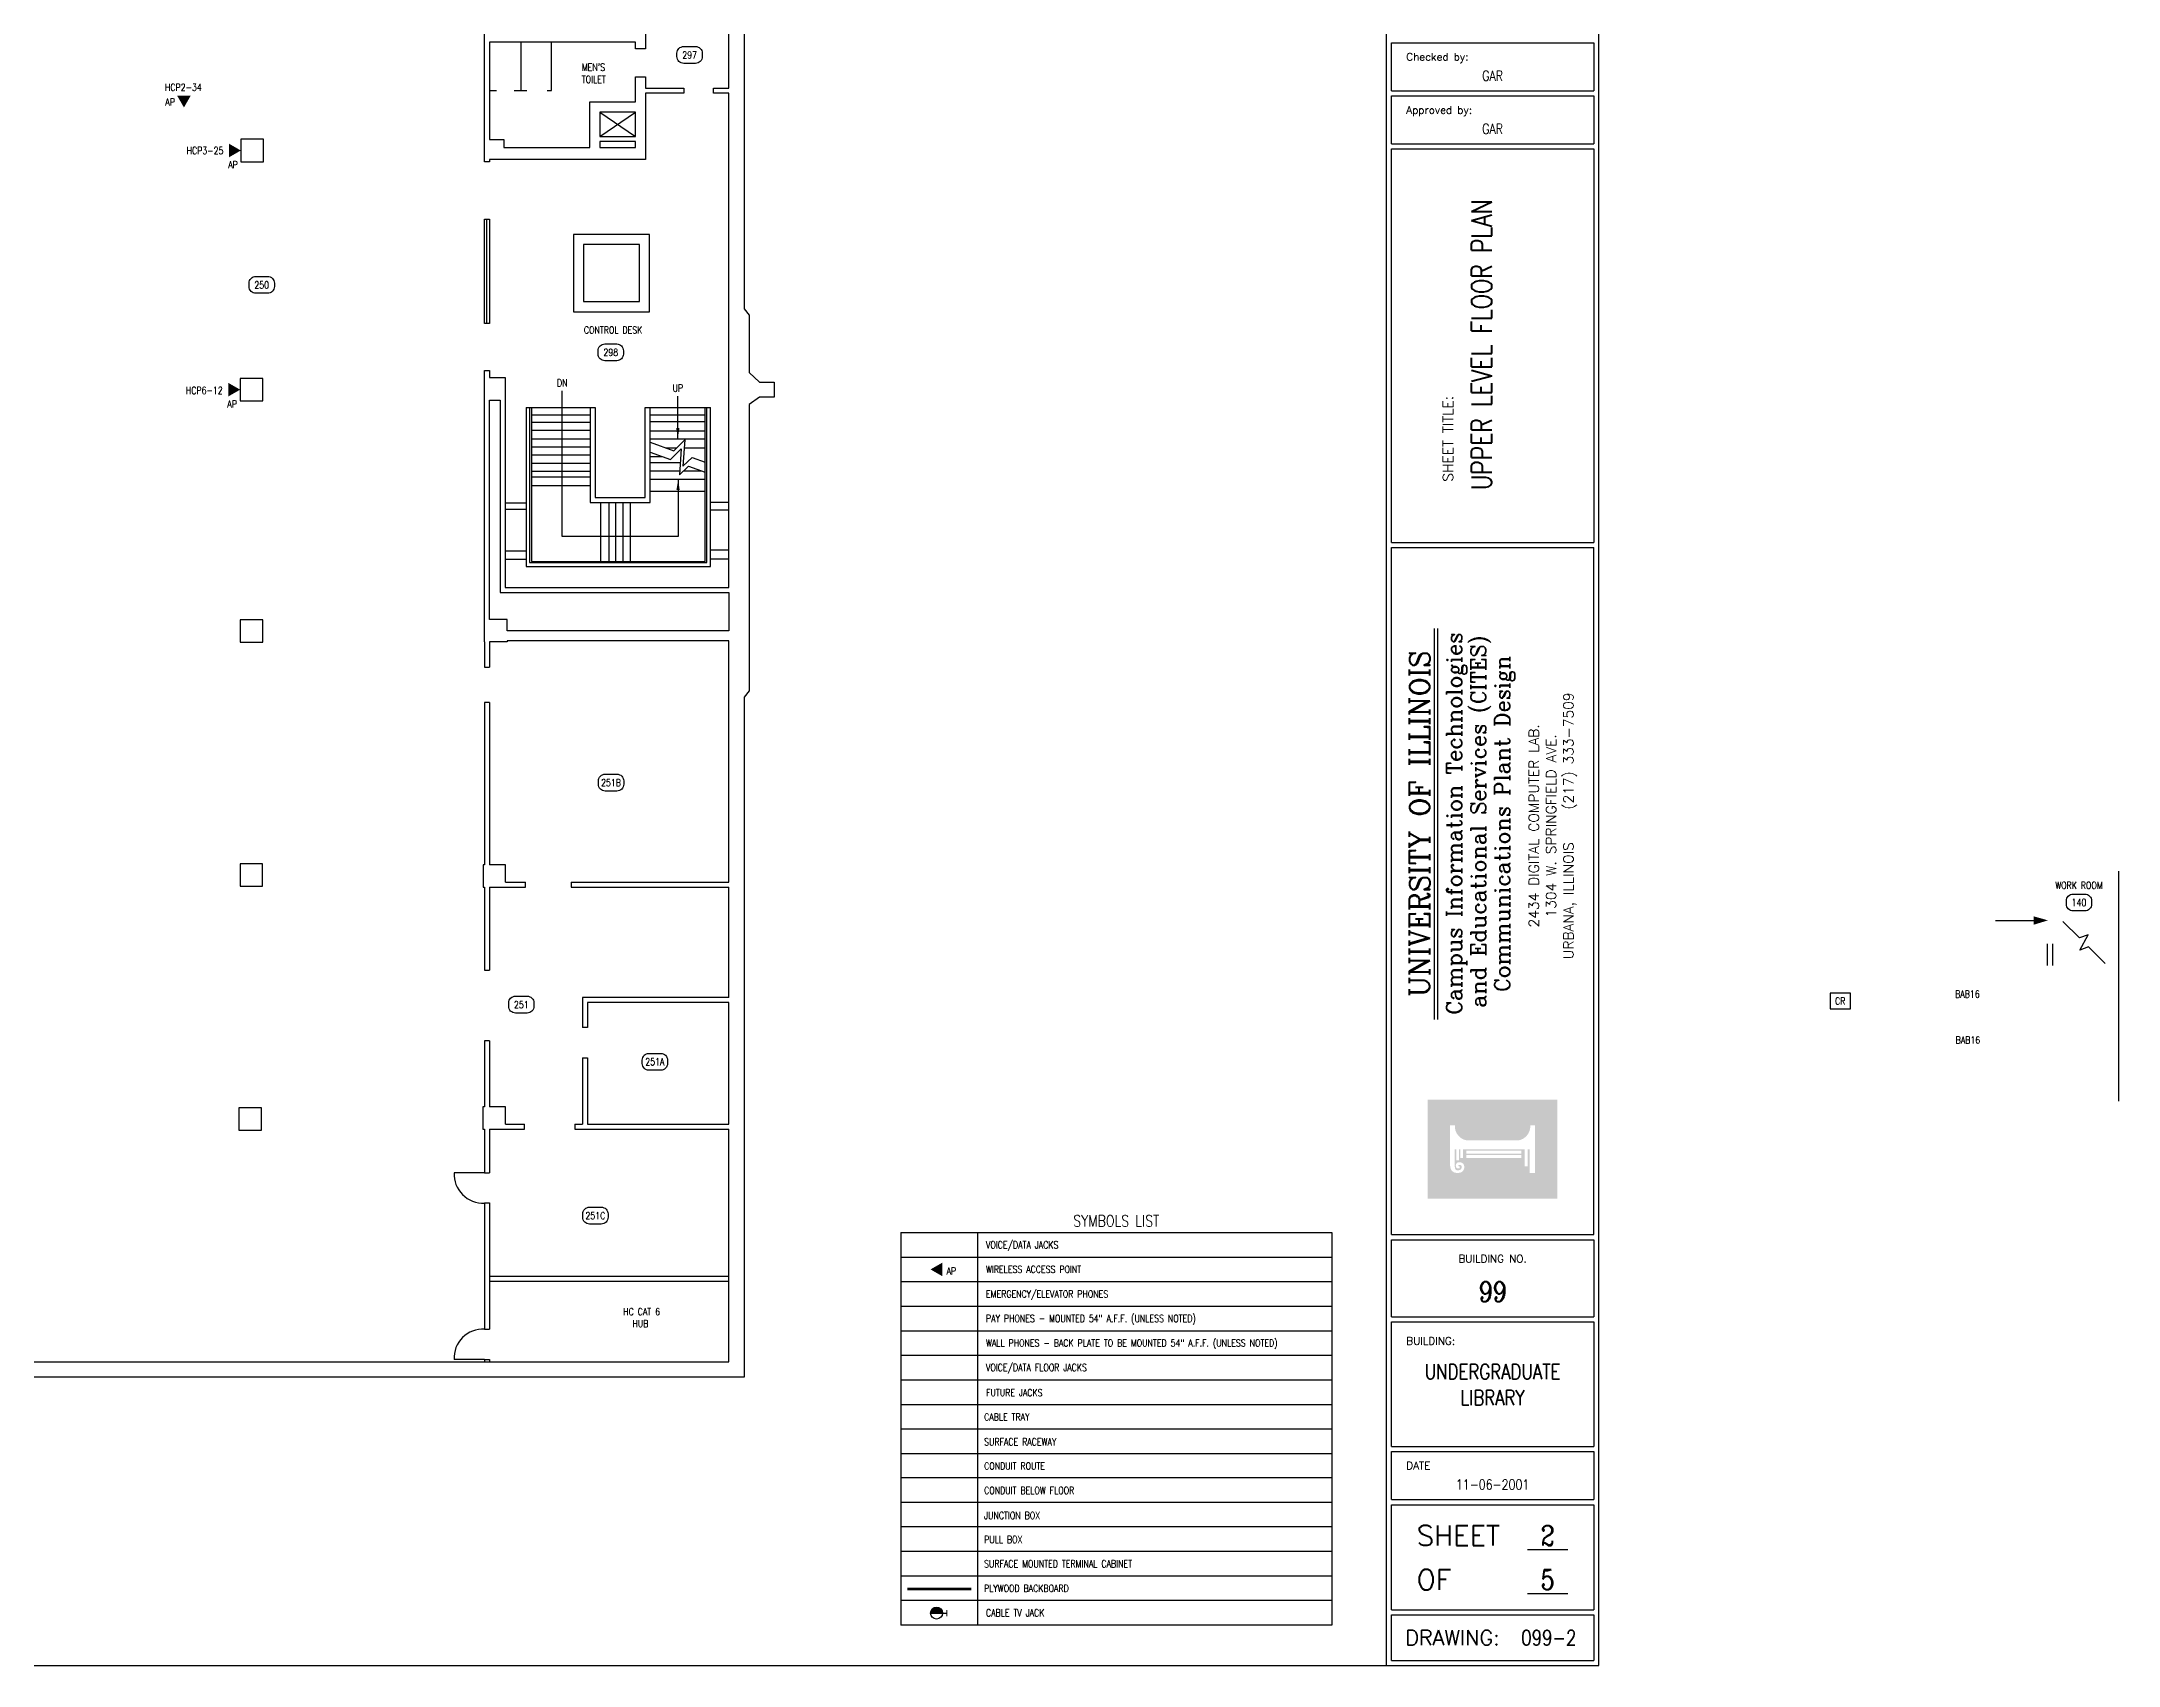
# Model space of a CAD drawing. Extents: x -97 to 5019, y -54 to 3540.
# Drawn here: x 2554 to 5019, y 0 to 1928 of the extents above; entities that cross this region are included whole.
import ezdxf
from ezdxf.enums import TextEntityAlignment as Align

# ---------------------------------------------------------------- set-up
doc = ezdxf.new("R2010")
doc.units = 0
doc.header["$LTSCALE"] = 48
doc.header["$MEASUREMENT"] = 0
doc.linetypes.add('CENTER2', pattern=[1.125, 0.75, -0.125, 0.125, -0.125])
doc.layers.get('0').update_dxf_attribs({"linetype": 'CONTINUOUS'})
for name, color, linetype in [('AC', 7, 'CONTINUOUS'), ('BIX MOUNT', 4, 'CONTINUOUS'), ('Bldg', 34, 'CONTINUOUS'), ('BORDER', 2, 'CONTINUOUS'), ('CABINETS', 5, 'CONTINUOUS'), ('CABLE-DATA', 6, 'CONTINUOUS'), ('CABLE-FEED', 5, 'CONTINUOUS'), ('CABLE-RISER', 5, 'CONTINUOUS'), ('CABLE-SS', 1, 'CONTINUOUS'), ('CABLE-VOICE', 3, 'CONTINUOUS'), ('COAX', 7, 'CONTINUOUS'), ('COLUMN LINES', 3, 'CENTER2'), ('DETAILS', 5, 'CONTINUOUS'), ('DIEBOLD', 3, 'CONTINUOUS'), ('DIMENSIONS', 3, 'CONTINUOUS'), ('ELECTRIC', 6, 'CONTINUOUS'), ('FIBER-MM', 1, 'CONTINUOUS'), ('FIBER-SM', 4, 'CONTINUOUS'), ('FURN-EQUIP', 9, 'CONTINUOUS'), ('GROUND', 7, 'CONTINUOUS'), ('JACK NUMBERS', 1, 'CONTINUOUS'), ('JACK-AP', 1, 'CONTINUOUS'), ('MAT-LIST', 5, 'CONTINUOUS'), ('NETWORK EQUIPMENT', 4, 'CONTINUOUS'), ('NOTES', 5, 'CONTINUOUS'), ('PATCH PANEL', 5, 'CONTINUOUS'), ('PLYWOOD', 6, 'CONTINUOUS'), ('PROPOSED', 6, 'CONTINUOUS'), ('PROTECTORS', 7, 'CONTINUOUS'), ('ROOMS', 34, 'CONTINUOUS'), ('SYMBOLS', 2, 'CONTINUOUS')]:
    doc.layers.add(name, color=color, linetype=linetype)
doc.styles.add('A', font='SIMPLEX.shx', dxfattribs={"width": 0.8, "height": 8.5})
doc.styles.add('COMPLEX', font='complex', dxfattribs={"height": 0.125})
doc.styles.add('ROMANC', font='romanc', dxfattribs={"height": 24})
doc.styles.add('SIMPLEX', font='SIMPLEX.shx', dxfattribs={"height": 12})
doc.styles.get("Standard").update_dxf_attribs({"font": 'txt.shx', "width": 0.8})
doc.dimstyles.get("Standard").update_dxf_attribs({"dimtxt": 0.18, "dimasz": 0.18, "dimexe": 0.18, "dimexo": 0.0625, "dimgap": 0.09, "dimtad": 0, "dimtih": 1, "dimtoh": 1, "dimdec": 4, "dimzin": 0, "dimdsep": 46, "dimtxsty": 'Standard', "dimcen": 0.09, "dimadec": 0, "dimazin": 0, "dimtfac": 1, "dimtdec": 4, "dimtofl": 0, "dimtmove": 0, "dimatfit": 3, "dimfxl": 0, "dimtolj": 1, "dimtzin": 0, "dimarcsym": 0})

# ---------------------------------------------------------------- blocks, each defined once
blk = doc.blocks.new('JA')
blk.add_solid([(0, 0), (13.9, -8), (13.9, 8)])
blk = doc.blocks.new('TV')
at = {"linetype": 'Continuous'}
blk.add_hatch(color=256, dxfattribs=at).paths.add_polyline_path([(14.2, 0, 1), (0, 0)])
blk.add_line((0, 0), (19.4, 0), dxfattribs=at)
at = {"linetype": 'Continuous', "const_width": 1, "flags": 128}
blk.add_lwpolyline([(19.4, 3.8), (19.4, -3.8)], dxfattribs=at)
at = {"linetype": 'Continuous'}
blk.add_circle((7.1, 0), 7.09, dxfattribs=at)

msp = doc.modelspace()

# ---------------------------------------------------------------- hatches: boundary and pattern name
at = {"layer": 'BORDER'}
h = msp.add_hatch(color=184, dxfattribs=at)
h.paths.add_polyline_path([(4210.9, 660.2), (4210.9, 566), (4342.1, 566), (4342.1, 660.2)])
h.paths.add_polyline_path([(4306.4, 623.4, 0.395998), (4321.2, 641.4), (4327, 641.4), (4327, 584.8), (4320.5, 584.8), (4320.5, 613.1), (4318.3, 613.1), (4318.3, 592.7), (4314.7, 592.7), (4314.7, 613.1), (4241.4, 613.1), (4241.4, 602.8), (4238.3, 602.8), (4238.3, 613.1), (4236.5, 613.1), (4236.5, 599.7), (4233.4, 599.7), (4233.4, 613.1), (4231.6, 613.1), (4231.6, 593.1), (4231.6, 592.3), (4231.7, 591.7), (4231.8, 591.3), (4231.8, 590.9), (4231.9, 590.6), (4231.9, 590.4), (4232, 590.2), (4232.1, 590), (4232.1, 589.9), (4232.2, 589.8), (4232.3, 589.6), (4232.4, 589.5), (4232.4, 589.4), (4232.5, 589.3), (4232.6, 589.2), (4232.7, 589.1), (4232.8, 589), (4232.8, 588.9), (4232.9, 588.8), (4233, 588.7), (4233.1, 588.7), (4233.2, 588.6), (4233.3, 588.5), (4233.4, 588.5), (4233.4, 588.4), (4233.5, 588.4), (4233.6, 588.3), (4233.6, 588.3), (4233.7, 588.3), (4233.7, 588.2), (4233.8, 588.2), (4233.8, 588.2), (4233.9, 588.2), (4234, 588.2), (4234, 588.2), (4234.1, 588.1), (4234.1, 588.1), (4234.2, 588.1), (4234.2, 588.1), (4234.3, 588.1), (4234.3, 588.1), (4234.4, 588.1), (4234.4, 588.1), (4234.5, 588.1), (4234.5, 588.1), (4234.6, 588.1), (4234.6, 588.1), (4234.7, 588), (4234.8, 588), (4234.8, 588), (4234.9, 588), (4234.9, 588), (4235, 588), (4235.1, 588), (4235.1, 588), (4235.2, 588), (4235.3, 588), (4235.3, 588), (4235.4, 588), (4235.4, 588), (4235.5, 588), (4235.6, 588.1), (4235.6, 588.1), (4235.7, 588.1), (4235.7, 588.1), (4235.8, 588.1), (4235.9, 588.1), (4235.9, 588.1), (4236, 588.1), (4236.1, 588.1), (4236.1, 588.1), (4236.2, 588.1), (4236.2, 588.1), (4236.3, 588.1), (4236.4, 588.1), (4236.4, 588.1), (4236.5, 588.2), (4236.5, 588.2), (4236.6, 588.2), (4236.6, 588.2), (4236.7, 588.2), (4236.8, 588.2), (4236.8, 588.2), (4236.9, 588.2), (4236.9, 588.2), (4237, 588.2), (4237, 588.3), (4237.1, 588.3), (4237.1, 588.3), (4237.2, 588.3), (4237.2, 588.3), (4237.3, 588.3), (4237.3, 588.3), (4237.4, 588.3), (4237.4, 588.3), (4237.5, 588.4), (4237.5, 588.4), (4237.5, 588.4), (4237.6, 588.4), (4237.6, 588.4), (4237.7, 588.4), (4237.7, 588.4), (4237.7, 588.4), (4237.8, 588.5), (4237.8, 588.5), (4237.9, 588.5), (4237.9, 588.5), (4237.9, 588.5), (4238, 588.5), (4238, 588.5), (4238, 588.6), (4238.1, 588.6), (4238.1, 588.6), (4238.1, 588.6), (4238.1, 588.6), (4238.2, 588.6), (4238.2, 588.6), (4238.2, 588.6), (4238.2, 588.7), (4238.3, 588.7), (4238.3, 588.7), (4238.3, 588.7), (4238.3, 588.7), (4238.4, 588.7), (4238.4, 588.7), (4238.4, 588.8), (4238.4, 588.8), (4238.4, 588.8), (4238.4, 588.8), (4238.5, 588.8), (4238.5, 588.8), (4238.5, 588.8), (4238.5, 588.9), (4238.5, 588.9), (4238.6, 588.9), (4238.6, 588.9), (4238.6, 588.9), (4238.6, 588.9), (4238.6, 589), (4238.7, 589), (4238.7, 589), (4238.7, 589), (4238.7, 589.1), (4238.7, 589.1), (4238.8, 589.1), (4238.8, 589.1), (4238.8, 589.1), (4238.8, 589.2), (4238.8, 589.2), (4238.9, 589.2), (4238.9, 589.3), (4238.9, 589.3), (4238.9, 589.3), (4238.9, 589.3), (4239, 589.4), (4239, 589.4), (4239, 589.4), (4239, 589.5), (4239, 589.5), (4239.1, 589.5), (4239.1, 589.6), (4239.1, 589.6), (4239.1, 589.6), (4239.1, 589.7), (4239.2, 589.7), (4239.2, 589.8), (4239.2, 589.8), (4239.2, 589.8), (4239.2, 589.9), (4239.3, 589.9), (4239.3, 589.9), (4239.3, 590), (4239.3, 590), (4239.3, 590.1), (4239.3, 590.1), (4239.4, 590.1), (4239.4, 590.2), (4239.4, 590.2), (4239.4, 590.2), (4239.4, 590.3), (4239.4, 590.3), (4239.5, 590.4), (4239.5, 590.4), (4239.5, 590.4), (4239.5, 590.5), (4239.5, 590.5), (4239.5, 590.6), (4239.5, 590.6), (4239.5, 590.6), (4239.6, 590.7), (4239.6, 590.7), (4239.6, 590.7), (4239.6, 590.8), (4239.6, 590.8), (4239.6, 590.8), (4239.6, 590.9), (4239.6, 590.9), (4239.6, 590.9), (4239.7, 591), (4239.7, 591), (4239.7, 591), (4239.7, 591.1), (4239.7, 591.1), (4239.7, 591.1), (4239.7, 591.2), (4239.7, 591.2), (4239.7, 591.2), (4239.7, 591.3), (4239.7, 591.3), (4239.7, 591.3), (4239.7, 591.3), (4239.7, 591.4), (4239.7, 591.4), (4239.7, 591.4), (4239.7, 591.4), (4239.7, 591.5), (4239.7, 591.5), (4239.7, 591.5), (4239.7, 591.5), (4239.7, 591.6), (4239.7, 591.6), (4239.7, 591.6), (4239.8, 591.6), (4239.8, 591.7), (4239.8, 591.7), (4239.8, 591.7), (4239.8, 591.7), (4239.8, 591.8), (4239.8, 591.8), (4239.8, 591.8), (4239.8, 591.8), (4239.8, 591.9), (4239.8, 591.9), (4239.8, 591.9), (4239.8, 591.9), (4239.8, 592), (4239.7, 592), (4239.7, 592), (4239.7, 592.1), (4239.7, 592.1), (4239.7, 592.1), (4239.7, 592.1), (4239.7, 592.2), (4239.7, 592.2), (4239.7, 592.2), (4239.7, 592.2), (4239.7, 592.3), (4239.7, 592.3), (4239.7, 592.3), (4239.7, 592.4), (4239.7, 592.4), (4239.7, 592.4), (4239.7, 592.5), (4239.7, 592.5), (4239.7, 592.5), (4239.7, 592.5), (4239.7, 592.6), (4239.7, 592.6), (4239.7, 592.6), (4239.7, 592.7), (4239.7, 592.7), (4239.6, 592.7), (4239.6, 592.8), (4239.6, 592.8), (4239.6, 592.8), (4239.6, 592.9), (4239.6, 592.9), (4239.6, 592.9), (4239.6, 592.9), (4239.6, 593), (4239.6, 593), (4239.6, 593), (4239.6, 593), (4239.6, 593.1), (4239.5, 593.1), (4239.5, 593.1), (4239.5, 593.1), (4239.5, 593.2), (4239.5, 593.2), (4239.5, 593.2), (4239.5, 593.2), (4239.5, 593.3), (4239.5, 593.3), (4239.5, 593.3), (4239.5, 593.3), (4239.5, 593.4), (4239.4, 593.4), (4239.4, 593.4), (4239.4, 593.4), (4239.4, 593.4), (4239.4, 593.4), (4239.4, 593.5), (4239.4, 593.5), (4239.4, 593.5), (4239.4, 593.5), (4239.4, 593.5), (4239.4, 593.5), (4239.4, 593.6), (4239.4, 593.6), (4239.3, 593.6), (4239.3, 593.6), (4239.3, 593.6), (4239.3, 593.6), (4239.3, 593.6), (4239.3, 593.6), (4239.3, 593.6), (4239.3, 593.7), (4239.3, 593.7), (4239.3, 593.7), (4239.3, 593.7), (4239.3, 593.7), (4239.3, 593.7), (4239.3, 593.7), (4239.2, 593.7), (4239.2, 593.7), (4239.2, 593.7), (4239.2, 593.7), (4239.2, 593.7), (4239.2, 593.7), (4239.2, 593.8), (4239.2, 593.8), (4239.2, 593.8), (4239.2, 593.8), (4239.2, 593.8), (4239.2, 593.8), (4239.2, 593.8), (4239.1, 593.8), (4239.1, 593.8), (4239.1, 593.8), (4239.1, 593.8), (4239.1, 593.8), (4239.1, 593.9), (4239.1, 593.9), (4239, 593.9), (4239, 593.9), (4239, 593.9), (4239, 593.9), (4239, 593.9), (4238.9, 593.9), (4238.9, 593.9), (4238.9, 594), (4238.9, 594), (4238.9, 594), (4238.8, 594), (4238.8, 594), (4238.8, 594), (4238.8, 594), (4238.7, 594), (4238.7, 594.1), (4238.7, 594.1), (4238.6, 594.1), (4238.6, 594.1), (4238.6, 594.1), (4238.6, 594.1), (4238.5, 594.1), (4238.5, 594.1), (4238.5, 594.2), (4238.4, 594.2), (4238.4, 594.2), (4238.4, 594.2), (4238.3, 594.2), (4238.3, 594.2), (4238.3, 594.2), (4238.2, 594.2), (4238.2, 594.2), (4238.2, 594.2), (4238.1, 594.3), (4238.1, 594.3), (4238.1, 594.3), (4238, 594.3), (4238, 594.3), (4237.9, 594.3), (4237.9, 594.3), (4237.9, 594.3), (4237.8, 594.3), (4237.8, 594.3), (4237.8, 594.4), (4237.7, 594.4), (4237.7, 594.4), (4237.7, 594.4), (4237.6, 594.4), (4237.6, 594.4), (4237.6, 594.4), (4237.5, 594.4), (4237.5, 594.4), (4237.4, 594.4), (4237.4, 594.4), (4237.4, 594.4), (4237.3, 594.4), (4237.3, 594.4), (4237.3, 594.4), (4237.2, 594.4), (4237.2, 594.4), (4237.2, 594.4), (4237.2, 594.4), (4237.1, 594.4), (4237.1, 594.5), (4237.1, 594.5), (4237, 594.5), (4237, 594.5), (4237, 594.5), (4237, 594.5), (4236.9, 594.5), (4236.9, 594.5), (4236.9, 594.5), (4236.8, 594.5), (4236.8, 594.5), (4236.8, 594.5), (4236.8, 594.5), (4236.8, 594.5), (4236.7, 594.5), (4236.7, 594.5), (4236.7, 594.5), (4236.7, 594.5), (4236.6, 594.5), (4236.6, 594.5), (4236.6, 594.5), (4236.6, 594.5), (4236.6, 594.5), (4236.6, 594.4), (4236.5, 594.4), (4236.5, 594.4), (4236.5, 594.4), (4236.5, 594.4), (4236.5, 594.4), (4236.5, 594.4), (4236.5, 594.4), (4236.4, 594.4), (4236.4, 594.4), (4236.4, 594.4), (4236.4, 594.4), (4236.4, 594.4), (4236.4, 594.4), (4236.4, 594.4), (4236.4, 594.4), (4236.4, 594.4), (4236.4, 594.4), (4236.4, 594.4), (4236.3, 594.4), (4236.3, 594.4), (4236.3, 594.4), (4236.3, 594.4), (4236.3, 594.4), (4236.3, 594.4), (4236.3, 594.4), (4236.3, 594.4), (4236.3, 594.4), (4236.3, 594.4), (4236.3, 594.4), (4236.3, 594.4), (4236.3, 594.4), (4236.3, 594.4), (4236.3, 594.4), (4236.3, 594.4), (4236.3, 594.4), (4236.3, 594.4), (4236.3, 594.4), (4236.3, 594.4), (4236.3, 594.4), (4236.3, 594.4), (4236.3, 594.4), (4236.3, 594.4), (4236.3, 594.4), (4236.3, 594.4), (4236.3, 594.4), (4236.3, 594.4), (4236.3, 594.4), (4236.2, 594.4), (4236.2, 594.3), (4236.2, 594.3), (4236.2, 594.3), (4236.2, 594.3), (4236.2, 594.3), (4236.2, 594.3), (4236.2, 594.3), (4236.2, 594.3), (4236.2, 594.3), (4236.2, 594.3), (4236.2, 594.3), (4236.2, 594.3), (4236.2, 594.3), (4236.2, 594.3), (4236.2, 594.3), (4236.2, 594.3), (4236.2, 594.3), (4236.2, 594.3), (4236.2, 594.3), (4236.2, 594.3), (4236.2, 594.3), (4236.2, 594.2), (4236.2, 594.2), (4236.2, 594.2), (4236.2, 594.2), (4236.1, 594.2), (4236.1, 594.2), (4236.1, 594.2), (4236.1, 594.2), (4236.1, 594.2), (4236.1, 594.2), (4236.1, 594.2), (4236.1, 594.2), (4236.1, 594.1), (4236.1, 594.1), (4236.1, 594.1), (4236.1, 594.1), (4236.1, 594.1), (4236.1, 594.1), (4236.1, 594.1), (4236.1, 594.1), (4236.1, 594), (4236.1, 594), (4236.1, 594), (4236.1, 594), (4236.1, 594), (4236, 594), (4236, 593.9), (4236, 593.9), (4236, 593.9), (4236, 593.9), (4236, 593.9), (4236, 593.9), (4236, 593.8), (4236, 593.8), (4236, 593.8), (4236, 593.8), (4236, 593.7), (4236, 593.7), (4236, 593.7), (4236, 593.6), (4236, 593.6), (4236, 593.5), (4236, 593.5), (4236, 593.4), (4236, 593.4), (4236, 593.3), (4236, 593.3), (4236, 593.2), (4236.1, 593.2), (4236.1, 593.1), (4236.1, 593.1), (4236.1, 593.1), (4236.2, 593), (4236.2, 593), (4236.3, 592.9), (4236.3, 592.9), (4236.4, 592.9), (4236.5, 592.8), (4236.6, 592.8), (4236.7, 592.8), (4236.8, 592.8), (4237, 592.7), (4237.3, 592.7), (4237.3, 590.5), (4236.9, 590.4), (4236.5, 590.2), (4236.1, 590.2), (4235.6, 590.2), (4235.2, 590.2), (4234.9, 590.3), (4234.5, 590.4), (4234.2, 590.6), (4233.9, 590.8), (4233.6, 591.1), (4233.4, 591.4), (4233.2, 591.7), (4233, 592.1), (4232.9, 592.5), (4232.9, 592.9), (4232.8, 593.3), (4232.8, 593.7), (4232.9, 594.2), (4233, 594.6), (4233.1, 595), (4233.2, 595.3), (4233.4, 595.7), (4233.6, 596), (4233.8, 596.3), (4234, 596.6), (4234.3, 596.8), (4234.6, 597), (4234.9, 597.2), (4235.3, 597.3), (4235.6, 597.5), (4236, 597.5), (4236.4, 597.6), (4236.8, 597.6), (4237.2, 597.6), (4237.6, 597.6), (4238, 597.5), (4238.5, 597.4), (4238.9, 597.3), (4239.4, 597.2), (4239.8, 597), (4240.2, 596.8), (4240.6, 596.6), (4241, 596.3), (4241.4, 596), (4241.6, 595.7), (4241.9, 595.4), (4242.1, 595), (4242.3, 594.7), (4242.5, 594.3), (4242.6, 593.9), (4242.7, 593.5), (4242.8, 593.1), (4242.8, 592.7), (4242.9, 592.3), (4242.9, 591.9), (4242.9, 591.5), (4242.9, 591.1), (4242.8, 590.7), (4242.7, 590.3), (4242.6, 589.8), (4242.4, 589.4), (4242.2, 588.9), (4242, 588.4), (4241.8, 587.9), (4241.5, 587.5), (4241.1, 587), (4240.7, 586.6), (4240.3, 586.3), (4239.9, 586), (4239.4, 585.7), (4238.8, 585.5), (4238.3, 585.3), (4237.7, 585.2), (4237.2, 585.1), (4236.6, 585), (4236, 584.9), (4235.4, 584.9), (4234.8, 584.9), (4234.2, 584.9), (4233.6, 584.9), (4232.9, 585), (4232.2, 585.1), (4231.5, 585.3), (4230.8, 585.6), (4230, 586), (4229.2, 586.5), (4228.4, 587.2), (4227.6, 588.2), (4227, 589.4), (4226.5, 591.1), (4226.1, 593.1), (4226, 595.4), (4226, 641.4), (4231.7, 641.4, 0.395998), (4246.6, 623.4)], flags=16)
h.paths.add_polyline_path([(4310.6, 611.4), (4310.6, 607.8), (4245.3, 607.8), (4245.3, 611.4)], flags=16)
h.paths.add_polyline_path([(4310.6, 606), (4310.6, 602.8), (4245.3, 602.8), (4245.3, 606)], flags=16)

# ---------------------------------------------------------------- linework, layer by layer
at = {"layer": 'AC'}
msp.add_line((5019.5, 943.2), (5019.5, 670.2), dxfattribs=at)
at = {"layer": 'BIX MOUNT'}
msp.add_line((5019.5, 943.2), (5019.5, 670.2), dxfattribs=at)
at = {"layer": 'Bldg'}
for p, q in [((3388, 2958.5), (3388, 1610.8)), ((3079.7, 1785.5), (3079.7, 1987.1)), ((3271, 1959.2), (3271, 1919.9)), ((3369.9, 1872.9), (3369.9, 1959.2)), ((3259, 1927.8), (3085.6, 1927.8)), ((3085.6, 1927.8), (3085.6, 1812)), ((3123.2, 1870.3), (3123.2, 1927.8)), ((3159.2, 1870.3), (3159.2, 1927.8)), ((3259, 1919.9), (3259, 1927.8)), ((3271, 1919.9), (3259, 1919.9)), ((3259, 1856.6), (3259, 1886.5)), ((3259, 1886.5), (3271, 1886.5)), ((3271, 1886.5), (3271, 1872.9)), ((3085.6, 1870.3), (3094.2, 1870.3)), ((3115.1, 1870.3), (3129.9, 1870.3)), ((3154, 1870.3), (3159.2, 1870.3)), ((3204.8, 1802.6), (3204.8, 1856.6)), ((3204.8, 1856.6), (3259, 1856.6)), ((3271, 1872.9), (3316.4, 1872.9)), ((3316.4, 1866.9), (3271, 1866.9)), ((3271, 1866.9), (3271, 1788.2)), ((3316.4, 1872.9), (3316.4, 1866.9)), ((3351.6, 1866.9), (3351.6, 1872.9)), ((3351.6, 1872.9), (3369.9, 1872.9)), ((3369.9, 1866.9), (3351.6, 1866.9)), ((3369.9, 1280.1), (3369.9, 1866.9)), ((3216.8, 1844.6), (3259, 1815.6)), ((3216.8, 1815.6), (3259, 1844.6)), ((3259, 1844.6), (3216.8, 1844.6)), ((3216.8, 1844.6), (3216.8, 1815.6)), ((3259, 1815.6), (3259, 1844.6)), ((3085.6, 1812), (3102.9, 1812)), ((3102.9, 1812), (3102.9, 1802.6)), ((3102.9, 1802.6), (3204.8, 1802.6)), ((3216.8, 1815.6), (3259, 1815.6)), ((3259, 1809.6), (3216.8, 1809.6)), ((3216.8, 1809.6), (3216.8, 1802.6)), ((3216.8, 1802.6), (3259, 1802.6)), ((3259, 1802.6), (3259, 1809.6)), ((3085.6, 1785.5), (3079.7, 1785.5)), ((3271, 1788.2), (3085.6, 1788.2)), ((3085.6, 1788.2), (3085.6, 1785.5)), ((3079.7, 1593.4), (3079.7, 1717.3)), ((3079.7, 1717.3), (3085.6, 1717.3)), ((3082.6, 1593.4), (3082.6, 1717.3)), ((3085.6, 1717.3), (3085.6, 1593.4)), ((3275.6, 1699.4), (3185.5, 1699.4)), ((3185.5, 1699.4), (3185.5, 1689.7)), ((3185.5, 1699), (3185.5, 1607.6)), ((3197.5, 1687.4), (3197.5, 1619.6)), ((3263.6, 1687.4), (3197.5, 1687.4)), ((3263.6, 1619.6), (3263.6, 1687.4)), ((3275.6, 1607.6), (3275.6, 1699.4)), ((3185.5, 1607.6), (3275.6, 1607.6)), ((3197.5, 1619.6), (3263.6, 1619.6)), ((3388, 1610.8), (3393.9, 1603.3)), ((3393.9, 1603.3), (3393.9, 1535.3)), ((3085.6, 1593.4), (3079.7, 1593.4)), ((3079.7, 1215.6), (3079.7, 1537.8)), ((3079.7, 1537.8), (3085.6, 1537.8)), ((3085.6, 1537.8), (3085.6, 1529.3)), ((3085.6, 1529.3), (3104.4, 1529.3)), ((3104.4, 1529.3), (3104.4, 1280.1)), ((3393.9, 1535.3), (3406.1, 1523.9)), ((3406.1, 1505.9), (3393.9, 1497.2)), ((3406.1, 1523.9), (3423.8, 1523.9)), ((3423.8, 1505.9), (3406.1, 1505.9)), ((3423.8, 1523.9), (3423.8, 1505.9)), ((3085.6, 1242.2), (3085.6, 1502.7)), ((3085.6, 1502.7), (3098.3, 1502.7)), ((3098.3, 1502.7), (3098.3, 1274.2)), ((3129.4, 1494), (3211, 1494)), ((3129.4, 1494), (3129.4, 1305.2)), ((3133.3, 1494), (3133.3, 1309.8)), ((3135.4, 1494), (3135.4, 1311.1)), ((3135.4, 1485.1), (3205.1, 1485.1)), ((3205.1, 1494), (3205.1, 1381)), ((3211, 1494), (3211, 1387)), ((3270.4, 1387), (3270.4, 1494)), ((3270.4, 1494), (3347.9, 1494)), ((3276.4, 1381), (3276.4, 1494)), ((3276.4, 1485.2), (3341.9, 1485.2)), ((3341.9, 1311.1), (3341.9, 1494)), ((3343.6, 1309.8), (3343.6, 1494)), ((3347.9, 1305.2), (3347.9, 1494)), ((3393.9, 1497.2), (3393.9, 1157.5)), ((3135.4, 1476.6), (3205.1, 1476.6)), ((3135.4, 1467.1), (3205.1, 1467.1)), ((3135.4, 1456.5), (3205.1, 1456.5)), ((3276.4, 1477), (3341.9, 1477)), ((3276.4, 1466.3), (3341.9, 1466.3)), ((3276.4, 1456.7), (3341.9, 1456.7)), ((3304.6, 1442.5), (3317.5, 1455.3)), ((3317.5, 1455.3), (3315.3, 1424.1)), ((3135.4, 1447.3), (3205.1, 1447.3)), ((3135.4, 1437.6), (3205.1, 1437.6)), ((3276.4, 1452.8), (3304.6, 1442.5)), ((3276.4, 1440.9), (3300.5, 1432.1)), ((3276.4, 1435.6), (3291.1, 1435.6)), ((3295.1, 1446), (3308.1, 1446)), ((3300.5, 1432.1), (3313.4, 1444.9)), ((3313.4, 1444.9), (3311.2, 1413.7)), ((3315.3, 1424.1), (3326.2, 1434.6)), ((3317.1, 1446), (3341.9, 1446)), ((3326.2, 1434.6), (3341.9, 1428.9)), ((3135.4, 1427.6), (3205.1, 1427.6)), ((3135.4, 1418.2), (3205.1, 1418.2)), ((3135.4, 1411.3), (3205.1, 1411.3)), ((3276.4, 1428.7), (3312.2, 1428.7)), ((3276.4, 1418.6), (3311.5, 1418.6)), ((3276.4, 1408.7), (3341.9, 1408.7)), ((3311.2, 1413.7), (3322.1, 1424.1)), ((3316.4, 1418.6), (3337.2, 1418.6)), ((3322.1, 1424.1), (3341.9, 1416.9)), ((3135.4, 1401.2), (3205.1, 1401.2)), ((3205.1, 1381), (3276.4, 1381)), ((3211, 1387), (3270.4, 1387)), ((3217.6, 1381), (3217.6, 1311.1)), ((3227.4, 1381), (3227.4, 1311.1)), ((3235.3, 1381), (3235.3, 1311.1)), ((3244.1, 1381), (3244.1, 1311.1)), ((3252.6, 1381), (3252.6, 1311.1)), ((3276.4, 1394.5), (3341.9, 1394.5)), ((3347.9, 1381.3), (3369.9, 1381.3)), ((3104.4, 1380.6), (3129.4, 1380.6)), ((3104.4, 1372.9), (3129.4, 1372.9)), ((3347.9, 1372.2), (3369.9, 1372.2)), ((3104.4, 1323.5), (3129.4, 1323.5)), ((3104.4, 1313.9), (3129.4, 1313.9)), ((3133.3, 1309.8), (3343.6, 1309.8)), ((3135.4, 1311.1), (3341.9, 1311.1)), ((3347.9, 1324.7), (3369.9, 1324.7)), ((3347.9, 1314.3), (3369.9, 1314.3)), ((3129.4, 1305.2), (3347.9, 1305.2)), ((3098.3, 1274.2), (3369.9, 1274.2)), ((3104.4, 1280.1), (3369.9, 1280.1)), ((3369.9, 1274.2), (3369.9, 1228.6)), ((3106.5, 1242.2), (3085.6, 1242.2)), ((3106.5, 1228.6), (3106.5, 1242.2)), ((3079.7, 1215.6), (3079.7, 1185.6)), ((3106.5, 1215.6), (3085.7, 1215.6)), ((3085.7, 1215.6), (3085.7, 1185.6)), ((3369.9, 1228.6), (3106.5, 1228.6)), ((3369.9, 1216.6), (3106.5, 1216.6)), ((3106.5, 1216.6), (3106.5, 1215.6)), ((3369.9, 930.3), (3369.9, 1216.6)), ((3079.7, 1185.6), (3085.7, 1185.6)), ((3079.7, 1143.6), (3079.7, 950.9)), ((3085.7, 1143.6), (3079.7, 1143.6)), ((3085.7, 1143.6), (3085.7, 950.9)), ((3393.9, 1157.5), (3388, 1149.7)), ((3388, 1149.7), (3388, 342.5)), ((3078.1, 950.9), (3078.1, 924.3)), ((3079.7, 950.9), (3078.1, 950.9)), ((3104.8, 950.9), (3085.7, 950.9)), ((3104.8, 930.3), (3104.8, 950.9)), ((3078.1, 924.3), (3079.7, 924.3)), ((3079.7, 924.3), (3079.7, 825.6)), ((3085.7, 924.3), (3104.8, 924.3)), ((3085.7, 924.3), (3085.7, 825.6)), ((3104.8, 930.3), (3128.6, 930.3)), ((3104.8, 924.3), (3128.6, 924.3)), ((3128.6, 924.3), (3128.6, 930.3)), ((3182.6, 930.3), (3369.9, 930.3)), ((3182.6, 930.3), (3182.6, 924.3)), ((3182.6, 924.3), (3369.9, 924.3)), ((3369.9, 793.1), (3369.9, 924.3)), ((4873.7, 884.8), (4918.8, 884.8)), ((4935, 856.9), (4935, 831.2)), ((4941, 856.9), (4941, 831.2)), ((3079.7, 825.6), (3085.7, 825.6)), ((3369.9, 793.1), (3196.1, 793.1)), ((3196.1, 793.1), (3196.1, 757.6)), ((3369.9, 787.1), (3202.1, 787.1)), ((3202.1, 787.1), (3202.1, 757.6)), ((3230.1, 787.6), (3230.1, 787.1)), ((3369.9, 642.8), (3369.9, 787.1)), ((3079.7, 741.6), (3079.7, 663.4)), ((3085.7, 741.6), (3079.7, 741.6)), ((3085.7, 741.6), (3085.7, 663.4)), ((3202.1, 757.6), (3196.1, 757.6)), ((3196.1, 721.6), (3196.1, 642.8)), ((3196.1, 721.6), (3202.1, 721.6)), ((3202.1, 721.6), (3202.1, 642.8)), ((3079.7, 663.4), (3077.9, 663.4)), ((3077.9, 663.4), (3077.9, 636.8)), ((3104.7, 663.4), (3085.7, 663.4)), ((3104.7, 642.8), (3104.7, 663.4)), ((3104.7, 642.8), (3127.1, 642.8)), ((3127.1, 636.8), (3127.1, 642.8)), ((3187.1, 642.8), (3196.1, 642.8)), ((3187.1, 642.8), (3187.1, 636.8)), ((3202.1, 642.8), (3369.9, 642.8)), ((3077.9, 636.8), (3079.7, 636.8)), ((3079.7, 636.8), (3079.7, 585.2)), ((3085.7, 636.8), (3085.7, 585.2)), ((3085.7, 636.8), (3104.7, 636.8)), ((3104.7, 636.8), (3127.1, 636.8)), ((3187.1, 636.8), (3369.9, 636.8)), ((3369.9, 360.4), (3369.9, 636.8)), ((3079.7, 585.2), (3043.7, 585.2)), ((3079.7, 585.2), (3085.7, 585.2)), ((3079.7, 549.2), (3085.7, 549.2)), ((3079.7, 549.2), (3079.7, 399.4)), ((3085.7, 549.2), (3085.7, 399.4)), ((3085.7, 462.4), (3369.9, 462.4)), ((3085.7, 456.4), (3369.9, 456.4)), ((3079.7, 399.4), (3085.7, 399.4)), ((1363.2, 360.4), (3079.7, 360.4)), ((3079.7, 363.4), (3043.7, 363.4)), ((3079.7, 363.4), (3085.7, 363.4)), ((3079.7, 363.4), (3079.7, 360.4)), ((3079.7, 360.4), (3085.7, 360.4)), ((3085.7, 363.4), (3085.7, 360.4)), ((3085.7, 360.4), (3369.9, 360.4)), ((3388, 342.5), (1147.8, 342.5))]:
    msp.add_line(p, q, dxfattribs=at)
at = {"layer": 'Bldg', "flags": 128}
for points in [[(2790.5, 1785.7), (2817.3, 1785.7), (2817.3, 1812.3), (2790.5, 1812.3)], [(2789.7, 1501.7), (2816.5, 1501.7), (2816.5, 1528.3), (2789.7, 1528.3)], [(2789.9, 1215.2), (2816.7, 1215.2), (2816.7, 1241.8), (2789.9, 1241.8)], [(2816.4, 952), (2789.6, 952), (2789.6, 925.4), (2816.4, 925.4)], [(2788.3, 635.5), (2815.1, 635.5), (2815.1, 662.1), (2788.3, 662.1)]]:
    msp.add_lwpolyline(points, close=True, dxfattribs=at)
at = {"layer": 'Bldg'}
msp.add_lwpolyline([(5003.7, 833.5), (4984, 853.2), (4973.5, 849.4), (4983.7, 867.7), (4973.2, 864), (4953.6, 883.6)], dxfattribs=at)
for centre, start, end in [((3078.1, 583.6), 177.4171, 272.5829), ((3078.1, 365), 87.4171, 182.5829)]:
    msp.add_arc(centre, 34.5, start, end, dxfattribs=at)
msp.add_solid([(4918.8, 889.6), (4935.8, 884.8), (4918.8, 879.6)], dxfattribs=at)
at = {"layer": 'BORDER'}
for p, q in [((4150.5, 0), (4150.5, 3313.8)), ((4402.5, 0), (4402.5, 2784)), ((4402.5, 0), (4402.5, 2784)), ((4156.5, 1926.8), (4396.5, 1926.8)), ((4156.5, 1869.8), (4156.5, 1926.8)), ((4396.5, 1926.8), (4396.5, 1869.8)), ((4156.5, 1869.8), (4396.5, 1869.8)), ((4156.5, 1806.8), (4156.5, 1863.8)), ((4156.5, 1863.8), (4396.5, 1863.8)), ((4396.5, 1863.8), (4396.5, 1806.8)), ((4156.5, 1806.8), (4396.5, 1806.8)), ((4156.5, 1333.6), (4156.5, 1800.8)), ((4156.5, 1800.8), (4396.5, 1800.8)), ((4396.5, 1800.8), (4396.5, 1333.6)), ((4396.5, 1800.8), (4396.5, 1333.6)), ((4156.5, 1333.6), (4396.5, 1333.6)), ((4156.5, 1327.6), (4396.5, 1327.6)), ((4156.5, 511.6), (4156.5, 1327.6)), ((4396.5, 511.6), (4396.5, 1327.6)), ((4207.6, 767), (4207.6, 1231.5)), ((4211.5, 767), (4211.5, 1231.5)), ((4156.5, 511.6), (4396.5, 511.6)), ((4156.5, 413.9), (4156.5, 505.6)), ((4156.5, 505.6), (4396.5, 505.6)), ((4396.5, 505.6), (4396.5, 413.9)), ((4156.5, 413.9), (4396.5, 413.9)), ((4156.5, 407.9), (4396.5, 407.9)), ((4156.5, 259.9), (4156.5, 407.9)), ((4396.5, 407.9), (4396.5, 259.9)), ((4156.5, 259.9), (4396.5, 259.9)), ((4156.5, 253.9), (4396.5, 253.9)), ((4156.5, 196.9), (4156.5, 253.9)), ((4396.5, 253.9), (4396.5, 196.9)), ((4156.5, 196.9), (4396.5, 196.9)), ((4156.5, 190.9), (4396.5, 190.9)), ((4156.5, 66), (4156.5, 190.9)), ((4396.5, 190.9), (4396.5, 66)), ((4317.8, 137.8), (4365.8, 137.8)), ((4317.8, 85.6), (4365.8, 85.6)), ((4156.5, 66), (4396.5, 66)), ((4156.5, 60), (4396.5, 60)), ((4156.5, 6), (4156.5, 60)), ((4396.5, 60), (4396.5, 6)), ((4156.5, 6), (4396.5, 6))]:
    msp.add_line(p, q, dxfattribs=at)
at = {"layer": 'BORDER', "flags": 128}
msp.add_lwpolyline([(4402.5, 3313.8), (0, 3313.8), (0, 0), (4402.5, 0)], close=True, dxfattribs=at)
at = {"layer": 'BORDER', "color": 184}
for points in [[(4206.7, 664.5), (4199.5, 671.7), (4346.3, 664.5), (4353.5, 671.7)], [(4199.5, 554.5), (4206.7, 561.7), (4199.5, 671.7), (4206.7, 664.5)], [(4346.3, 561.7), (4353.5, 554.5), (4346.3, 664.5), (4353.5, 671.7)], [(4346.3, 561.7), (4353.5, 554.5), (4206.7, 561.7), (4199.5, 554.5)]]:
    msp.add_solid(points, dxfattribs=at)
at = {"layer": 'BORDER', "color": 20}
for points in [[(4206.7, 664.5), (4210.9, 660.2), (4346.3, 664.5), (4342.1, 660.2)], [(4206.7, 561.7), (4210.9, 566), (4206.7, 664.5), (4210.9, 660.2)], [(4342.1, 660.2), (4346.3, 664.5), (4342.1, 566), (4346.3, 561.7)], [(4342.1, 566), (4346.3, 561.7), (4210.9, 566), (4206.7, 561.7)]]:
    msp.add_solid(points, dxfattribs=at)
at = {"layer": 'CABINETS'}
msp.add_line((5019.5, 943.2), (5019.5, 670.2), dxfattribs=at)
at = {"layer": 'CABLE-DATA'}
msp.add_line((5019.5, 943.2), (5019.5, 670.2), dxfattribs=at)
at = {"layer": 'CABLE-FEED'}
msp.add_line((5019.5, 943.2), (5019.5, 670.2), dxfattribs=at)
at = {"layer": 'CABLE-RISER'}
msp.add_line((5019.5, 943.2), (5019.5, 670.2), dxfattribs=at)
at = {"layer": 'CABLE-SS'}
msp.add_line((5019.5, 943.2), (5019.5, 670.2), dxfattribs=at)
at = {"layer": 'CABLE-VOICE'}
msp.add_line((5019.5, 943.2), (5019.5, 670.2), dxfattribs=at)
at = {"layer": 'COAX'}
msp.add_line((5019.5, 943.2), (5019.5, 670.2), dxfattribs=at)
at = {"layer": 'COLUMN LINES'}
msp.add_line((5019.5, 774.3), (5019.5, 670.2), dxfattribs=at)
at = {"layer": 'DETAILS'}
msp.add_line((5019.5, 943.2), (5019.5, 670.2), dxfattribs=at)
at = {"layer": 'DIEBOLD', "flags": 128}
msp.add_lwpolyline([(4677.1, 798.2), (4677.1, 779.7), (4701.2, 779.7), (4701.2, 798.2)], close=True, dxfattribs=at)
at = {"layer": 'DIMENSIONS'}
msp.add_line((5019.5, 943.2), (5019.5, 670.2), dxfattribs=at)
at = {"layer": 'ELECTRIC'}
msp.add_line((5019.5, 943.2), (5019.5, 670.2), dxfattribs=at)
at = {"layer": 'FIBER-MM'}
msp.add_line((5019.5, 943.2), (5019.5, 670.2), dxfattribs=at)
at = {"layer": 'FIBER-SM'}
msp.add_line((5019.5, 943.2), (5019.5, 670.2), dxfattribs=at)
at = {"layer": 'FURN-EQUIP'}
msp.add_line((5019.5, 766.4), (5019.5, 670.2), dxfattribs=at)
at = {"layer": 'GROUND'}
msp.add_line((5019.5, 943.2), (5019.5, 670.2), dxfattribs=at)
at = {"layer": 'MAT-LIST'}
msp.add_line((5019.5, 943.2), (5019.5, 670.2), dxfattribs=at)
at = {"layer": 'NETWORK EQUIPMENT'}
msp.add_line((5019.5, 943.2), (5019.5, 670.2), dxfattribs=at)
at = {"layer": 'NOTES'}
msp.add_line((5019.5, 943.2), (5019.5, 670.2), dxfattribs=at)
at = {"layer": 'PATCH PANEL'}
msp.add_line((5019.5, 943.2), (5019.5, 670.2), dxfattribs=at)
at = {"layer": 'PLYWOOD'}
msp.add_line((5019.5, 943.2), (5019.5, 670.2), dxfattribs=at)
at = {"layer": 'PLYWOOD', "const_width": 2.83}
msp.add_lwpolyline([(3581.8, 90.8), (3657.6, 90.8)], dxfattribs=at)
at = {"layer": 'PROPOSED'}
msp.add_line((5019.5, 943.2), (5019.5, 670.2), dxfattribs=at)
at = {"layer": 'PROTECTORS'}
msp.add_line((5019.5, 943.2), (5019.5, 670.2), dxfattribs=at)
at = {"layer": 'ROOMS'}
for points in [[(3330.3, 1902.5), (3316.3, 1902.5, -0.414214), (3308.3, 1910.5), (3308.3, 1914.5, -0.414214), (3316.3, 1922.5), (3330.3, 1922.5, -0.414214), (3338.3, 1914.5), (3338.3, 1910.5, -0.414214)], [(2822.3, 1629.4), (2808.3, 1629.4, -0.414214), (2800.3, 1637.4), (2800.3, 1641.4, -0.414214), (2808.3, 1649.4), (2822.3, 1649.4, -0.414214), (2830.3, 1641.4), (2830.3, 1637.4, -0.414214)], [(3236.7, 1549.3), (3222.7, 1549.3, -0.414214), (3214.7, 1557.3), (3214.7, 1561.3, -0.414214), (3222.7, 1569.3), (3236.7, 1569.3, -0.414214), (3244.7, 1561.3), (3244.7, 1557.3, -0.414214)], [(3237, 1038.4), (3223, 1038.4, -0.414214), (3215, 1046.4), (3215, 1050.4, -0.414214), (3223, 1058.4), (3237, 1058.4, -0.414214), (3245, 1050.4), (3245, 1046.4, -0.414214)], [(4979.6, 896), (4965.6, 896, -0.414214), (4957.6, 904), (4957.6, 908, -0.414214), (4965.6, 916), (4979.6, 916, -0.414214), (4987.6, 908), (4987.6, 904, -0.414214)], [(3130.5, 774.8), (3116.5, 774.8, -0.414214), (3108.5, 782.8), (3108.5, 786.8, -0.414214), (3116.5, 794.8), (3130.5, 794.8, -0.414214), (3138.5, 786.8), (3138.5, 782.8, -0.414214)], [(3289, 706.9), (3275, 706.9, -0.414214), (3267, 714.9), (3267, 718.9, -0.414214), (3275, 726.9), (3289, 726.9, -0.414214), (3297, 718.9), (3297, 714.9, -0.414214)], [(3218.4, 524.2), (3204.4, 524.2, -0.414214), (3196.4, 532.2), (3196.4, 536.2, -0.414214), (3204.4, 544.2), (3218.4, 544.2, -0.414214), (3226.4, 536.2), (3226.4, 532.2, -0.414214)]]:
    msp.add_lwpolyline(points, format="xyb", close=True, dxfattribs=at)
at = {"layer": 'SYMBOLS'}
for p, q in [((3574.1, 514), (3574.1, 48)), ((3574.1, 514), (4085.5, 514)), ((3665.2, 514), (3665.2, 48)), ((4085.5, 514), (4085.5, 48)), ((3574.1, 484.9), (4085.5, 484.9)), ((3574.1, 455.8), (4085.5, 455.8)), ((3574.1, 426.6), (4085.5, 426.6)), ((3574.1, 397.5), (4085.5, 397.5)), ((3574.1, 368.4), (4085.5, 368.4)), ((3574.1, 339.3), (4085.5, 339.3)), ((3574.1, 310.1), (4085.5, 310.1)), ((3574.1, 281), (4085.5, 281)), ((3574.1, 251.9), (4085.5, 251.9)), ((4085.5, 222.8), (3574.1, 222.8)), ((4085.5, 193.6), (3574.1, 193.6)), ((4085.5, 164.5), (3574.1, 164.5)), ((4085.5, 135.4), (3574.1, 135.4)), ((4085.5, 106.2), (3574.1, 106.2)), ((4085.5, 77.1), (3574.1, 77.1)), ((4085.5, 48), (3574.1, 48))]:
    msp.add_line(p, q, dxfattribs=at)

# ---------------------------------------------------------------- block references
at = {"layer": 'COAX'}
msp.add_blockref('TV', (3609.3, 62.2), dxfattribs=at)
at = {"layer": 'JACK-AP'}
for p, rotation in [((2723, 1850.1), 90), ((2790.5, 1799), 180), ((2789.7, 1515), 180)]:
    msp.add_blockref('JA', p, dxfattribs=dict(at, rotation=rotation))
msp.add_blockref('JA', (3609.3, 470.3), dxfattribs=at)

# ---------------------------------------------------------------- texts
at = {"layer": 'Bldg', "style": 'A', "width": 0.8}
for s, p in [('DN', (3172.1, 1518.8)), ('UP', (3309.3, 1512.6)), ('HC CAT 6', (3266.3, 415.9)), ('HUB', (3264.8, 401.6))]:
    msp.add_text(s, height=8.5, dxfattribs=at).set_placement(p, align=Align.CENTER)
at = {"layer": 'BORDER', "style": 'SIMPLEX'}
for s, height, p in [('Checked by:', 9, (4174.1, 1905.7)), ('Approved by:', 9, (4174.1, 1842.7)), ('BUILDING:', 9, (4174.1, 380.9)), ('DATE', 9, (4174.1, 232.9)), ('SHEET', 24, (4186.4, 142.3)), ('OF', 24, (4186.4, 89.9))]:
    msp.add_text(s, height=height, dxfattribs=at).set_placement(p)
at = {"layer": 'BORDER', "width": 0.8}
for s, height, style, p in [('GAR', 12, 'SIMPLEX', (4276.5, 1881.8)), ('GAR', 12, 'SIMPLEX', (4276.5, 1818.8)), ('99', 24, 'ROMANC', (4276.5, 431.9)), ('UNDERGRADUATE', 18, 'SIMPLEX', (4276.5, 339.8)), ('LIBRARY', 18, 'SIMPLEX', (4276.5, 309)), ('11-06-2001', 12, 'SIMPLEX', (4276.5, 208.9)), ('2', 24, 'ROMANC', (4341.8, 142.3)), ('5', 24, 'ROMANC', (4341.8, 90))]:
    msp.add_text(s, height=height, dxfattribs=dict(at, style=style)).set_placement(p, align=Align.CENTER)
at = {"layer": 'BORDER', "style": 'SIMPLEX', "width": 0.8}
msp.add_text('UPPER LEVEL FLOOR PLAN', height=24, rotation=90, dxfattribs=at).set_placement((4275.4, 1568.6), align=Align.CENTER)
at = {"layer": 'BORDER', "style": 'SIMPLEX'}
msp.add_text('SHEET TITLE:', height=12, rotation=90, dxfattribs=at).set_placement((4223.6, 1456.7), align=Align.MIDDLE)
at = {"layer": 'BORDER'}
for s, height, style, p in [('Campus Information Technologies', 18, 'COMPLEX', (4239.9, 999.6)), ('and Educational Services (CITES)', 18, 'COMPLEX', (4268.6, 1002.2)), ('UNIVERSITY OF ILLINOIS', 24, 'COMPLEX', (4202, 999.6)), ('Communications Plant Design', 18, 'COMPLEX', (4296.9, 999.6)), ('URBANA, ILLINOIS   (217) 333-7509', 12, 'SIMPLEX', (4372.5, 997)), ('2434 DIGITAL COMPUTER LAB.', 12, 'SIMPLEX', (4331.4, 997)), ('1304 W. SPRINGFIELD AVE.', 12, 'SIMPLEX', (4351.9, 997))]:
    msp.add_text(s, height=height, rotation=90, dxfattribs=dict(at, style=style)).set_placement(p, align=Align.CENTER)
at = {"layer": 'BORDER', "style": 'SIMPLEX'}
msp.add_text('BUILDING NO.', height=9, dxfattribs=at).set_placement((4276.5, 478.5), align=Align.CENTER)
msp.add_text('DRAWING:', height=18, dxfattribs=at).set_placement((4228.9, 33), align=Align.MIDDLE)
at = {"layer": 'BORDER', "style": 'SIMPLEX', "width": 0.8}
msp.add_text('099-2', height=18, dxfattribs=at).set_placement((4343.2, 33), align=Align.MIDDLE)
at = {"layer": 'DIEBOLD', "style": 'A', "width": 0.8}
msp.add_text('CR', height=8.5, dxfattribs=at).set_placement((4689.2, 789), align=Align.MIDDLE)
at = {"layer": 'JACK NUMBERS', "style": 'A', "width": 0.8}
for s, p in [('HCP2-34', (2700.5, 1869.7)), ('HCP3-25', (2726.2, 1794.7)), ('HCP6-12', (2725.3, 1509.8)), ('BAB16', (4825.6, 793)), ('BAB16', (4826.2, 738.4))]:
    msp.add_text(s, height=8.5, dxfattribs=at).set_placement(p)
at = {"layer": 'JACK-AP', "style": 'A', "width": 0.8}
for p in [(2701, 1852.4), (2775.5, 1777.9), (2774.6, 1493.8)]:
    msp.add_text('AP', height=8.5, dxfattribs=at).set_placement(p)
msp.add_text('AP', height=8.5, dxfattribs=at).set_placement((3634, 468.5), align=Align.MIDDLE)
at = {"layer": 'ROOMS', "style": 'A', "width": 0.8}
for s, p in [("MEN'S", (3209.1, 1897.9)), ('297', (3323.3, 1912.5)), ('TOILET', (3209.5, 1883.4)), ('250', (2815.3, 1639.4)), ('CONTROL DESK', (3232.5, 1585.9)), ('298', (3229.7, 1559.3)), ('251B', (3230, 1048.4)), ('140', (4972.6, 906)), ('251', (3123.5, 784.8)), ('251A', (3282, 716.9)), ('251C', (3211.4, 534.2))]:
    msp.add_text(s, height=8.5, dxfattribs=at).set_placement(p, align=Align.MIDDLE)
msp.add_text('WORK ROOM', height=8.5, dxfattribs=at).set_placement((4972.6, 922.2), align=Align.CENTER)
at = {"layer": 'SYMBOLS', "style": 'A', "width": 0.8}
msp.add_text('SYMBOLS LIST', height=13.6, dxfattribs=at).set_placement((3829.8, 517.1), align=Align.BOTTOM_CENTER)
for s, p in [('VOICE/DATA JACKS', (3675.1, 495.2)), ('WIRELESS ACCESS POINT', (3675.1, 466.1)), ('EMERGENCY/ELEVATOR PHONES', (3675.1, 436.9)), ('PAY PHONES - MOUNTED 54" A.F.F. (UNLESS NOTED)', (3675.1, 407.8)), ('WALL PHONES - BACK PLATE TO BE MOUNTED 54" A.F.F. (UNLESS NOTED)', (3675.1, 378.7)), ('VOICE/DATA FLOOR JACKS', (3675.1, 349.6)), ('FUTURE JACKS', (3675.2, 319.7)), ('CABLE TRAY', (3672.9, 290.9)), ('SURFACE RACEWAY', (3672.9, 261.3)), ('CONDUIT ROUTE', (3672.9, 232.7)), ('CONDUIT BELOW FLOOR', (3672.9, 203.6)), ('JUNCTION BOX', (3672.9, 173.9)), ('PULL BOX', (3672.9, 145.3)), ('SURFACE MOUNTED TERMINAL CABINET', (3672.8, 116.5)), ('PLYWOOD BACKBOARD', (3672.8, 87.4)), ('CABLE TV JACK', (3675.1, 58.3))]:
    msp.add_text(s, height=8.5, dxfattribs=at).set_placement(p)

# ---------------------------------------------------------------- leaders
at = {"layer": 'Bldg'}
for points in [[(3309.6, 1407.8), (3309.6, 1340.7), (3171.9, 1340.7), (3171.9, 1513.8)], [(3309.3, 1457.4), (3309.3, 1507.3)]]:
    msp.add_leader(points, dimstyle='Standard', override={"dimtxt": 8.5, "dimasz": 12, "dimdec": 3, "dimlunit": 3, "dimtxsty": 'A', "dimtdec": 3, "dimtmove": 2}, dxfattribs=at)

doc.saveas('drawing.dxf')
